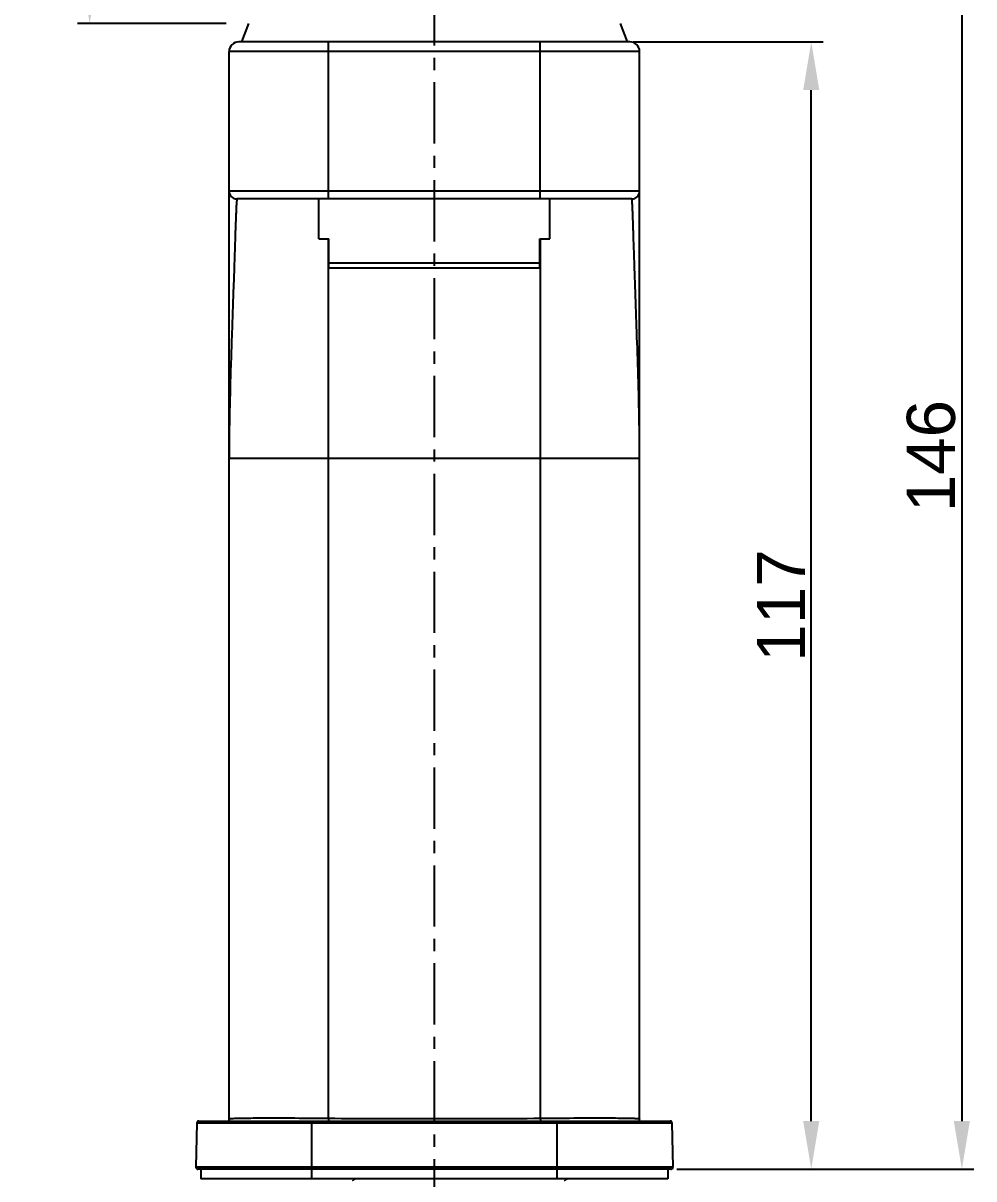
# Model space of a CAD drawing. Header units: millimetres. Extents: x 645 to 1239, y -1145 to -725.
# Drawn here: x 906.1 to 1004.8, y -1010.6 to -890.7 of the extents above; entities that cross this region are included whole.
import ezdxf

# ---------------------------------------------------------------- set-up
doc = ezdxf.new("R2010")
doc.units = ezdxf.units.MM
doc.header["$LTSCALE"] = 0.1
doc.linetypes.add('CENTERX2', pattern=[101.6, 63.5, -12.7, 12.7, -12.7])
doc.linetypes.add('HIDDEN2', pattern=[4.7625, 3.175, -1.5875])
for name, color, linetype in [('1', 4, 'HIDDEN2'), ('CENTER', 1, 'CENTERX2'), ('DEF_LAYER_ASSEM_MEMBER', 7, 'Continuous'), ('DIM', 3, 'Continuous')]:
    doc.layers.add(name, color=color, linetype=linetype)
doc.styles.get("Standard").update_dxf_attribs({"font": 'arial.ttf'})
doc.dimstyles.new('ISO-25', dxfattribs={"dimtxt": 2.5, "dimasz": 2.5, "dimexe": 1.25, "dimexo": 0.625, "dimtad": 1, "dimdec": 1, "dimtxsty": 'Standard', "dimcen": 2.5, "dimadec": 0, "dimazin": 0, "dimtfac": 1, "dimtdec": 1, "dimtmove": 0, "dimatfit": 3, "dimfxl": 1, "dimarcsym": 0})

# ---------------------------------------------------------------- blocks, each defined once
blk = doc.blocks.new('*D16')
at = {"layer": 'Defpoints', "color": 0, "transparency": 16777216}
for p in [(968.81, -861.57), (973.36, -1009.6), (1003.56, -1009.6)]:
    blk.add_point(p, dxfattribs=at)
at = {"layer": 'DIM', "color": 3, "lineweight": -2, "transparency": 16777216}
for p, q in [((969.44, -861.57), (1004.81, -861.57)), ((1003.56, -866.57), (1003.56, -1004.6)), ((973.98, -1009.6), (1004.81, -1009.6))]:
    blk.add_line(p, q, dxfattribs=at)
at = {"layer": 'DIM', "color": 3, "transparency": 16777216}
for points in [[(1002.72, -866.57), (1004.39, -866.57), (1003.56, -861.57)], [(1002.72, -1004.6), (1004.39, -1004.6), (1003.56, -1009.6)]]:
    blk.add_solid(points, dxfattribs=at)
at = {"layer": 'DIM', "color": 3, "transparency": 16777216, "insert": (1000.38, -935.59), "char_height": 5, "attachment_point": 5, "rotation": 90}
blk.add_mtext('146', dxfattribs=at)
blk = doc.blocks.new('*D13')
at = {"layer": 'Defpoints', "color": 0, "transparency": 16777216}
for p in [(928.81, -861.57), (913.04, -890.7), (927.81, -890.7)]:
    blk.add_point(p, dxfattribs=at)
at = {"layer": 'DIM', "color": 3, "lineweight": -2, "transparency": 16777216}
for p, q in [((928.19, -861.57), (911.79, -861.57)), ((913.04, -866.57), (913.04, -885.7)), ((927.19, -890.7), (911.79, -890.7))]:
    blk.add_line(p, q, dxfattribs=at)
at = {"layer": 'DIM', "color": 3, "transparency": 16777216}
for points in [[(912.21, -866.57), (913.87, -866.57), (913.04, -861.57)], [(912.21, -885.7), (913.87, -885.7), (913.04, -890.7)]]:
    blk.add_solid(points, dxfattribs=at)
at = {"layer": 'DIM', "color": 3, "transparency": 16777216, "insert": (909.41, -876.14), "char_height": 5, "attachment_point": 5, "rotation": 90}
blk.add_mtext('29,1', dxfattribs=at)
blk = doc.blocks.new('ZF35533')
at = {"layer": '1', "color": 7, "linetype": 'Continuous', "lineweight": 18}
for points in [[(4954.03, -467.45), (4954.19, -467.36), (4954.35, -467.27)], [(4976.03, -467.45), (4976.19, -467.36), (4976.35, -467.27)]]:
    blk.add_open_spline(points, degree=2, dxfattribs=at)
blk = doc.blocks.new('*D36')
at = {"layer": 'Defpoints', "color": 0, "transparency": 16777216}
for p in [(968.81, -892.6), (987.93, -892.6), (973.36, -1009.6)]:
    blk.add_point(p, dxfattribs=at)
at = {"layer": 'DIM', "color": 3, "lineweight": -2, "transparency": 16777216}
for p, q in [((969.44, -892.6), (989.18, -892.6)), ((987.93, -1004.6), (987.93, -897.6)), ((973.98, -1009.6), (989.18, -1009.6))]:
    blk.add_line(p, q, dxfattribs=at)
at = {"layer": 'DIM', "color": 3, "transparency": 16777216}
for points in [[(987.09, -897.6), (988.76, -897.6), (987.93, -892.6)], [(987.09, -1004.6), (988.76, -1004.6), (987.93, -1009.6)]]:
    blk.add_solid(points, dxfattribs=at)
at = {"layer": 'DIM', "color": 3, "transparency": 16777216, "insert": (984.79, -951.1), "char_height": 5, "attachment_point": 5, "rotation": 90}
blk.add_mtext('117', dxfattribs=at)

msp = doc.modelspace()

# ---------------------------------------------------------------- linework, layer by layer
at = {"color": 7, "linetype": 'Continuous'}
for p, q in [((929.52, -890.7), (928.81, -892.6)), ((968.11, -890.7), (968.81, -892.6)), ((927.51, -1004.6), (927.51, -893.6)), ((970.11, -893.6), (927.51, -893.6)), ((969.11, -892.6), (928.51, -892.6)), ((937.81, -908.9), (937.81, -892.6)), ((959.81, -908.9), (959.81, -892.6)), ((970.11, -1004.6), (970.11, -893.6)), ((970.11, -908.1), (927.51, -908.1)), ((969.31, -908.9), (928.31, -908.9)), ((937.81, -1004.31), (937.81, -913.04)), ((959.81, -913.04), (959.81, -1004.31)), ((927.51, -935.8), (970.11, -935.8)), ((924.16, -1004.8), (924.07, -1009.4)), ((924.16, -1004.8), (973.47, -1004.8)), ((924.36, -1004.6), (973.27, -1004.6)), ((936.06, -1004.6), (936.06, -1010.6)), ((937.81, -1004.31), (937.81, -1004.6)), ((959.81, -1004.31), (959.82, -1004.6)), ((961.56, -1010.6), (961.56, -1004.6)), ((973.47, -1004.8), (973.56, -1009.4)), ((973.56, -1009.4), (924.07, -1009.4)), ((973.36, -1009.6), (924.27, -1009.6)), ((924.57, -1009.6), (924.57, -1010.6)), ((973.06, -1009.6), (973.06, -1010.6)), ((973.06, -1010.6), (924.57, -1010.6))]:
    msp.add_line(p, q, dxfattribs=at)
for centre, radius, start, end in [((928.51, -893.6), 1, 90, 180), ((969.11, -893.6), 1, 0, 90), ((928.31, -908.1), 0.8, 180, 270), ((969.31, -908.1), 0.8, 270, 0), ((924.36, -1004.8), 0.2, 90, 178.8542), ((929.31, -1004.39), 1.8, 180.0071, 186.8565), ((968.31, -1004.39), 1.8, 353.1434, 359.9969), ((973.27, -1004.8), 0.2, 1.1458, 90), ((924.27, -1009.4), 0.2, 178.8542, 270), ((973.36, -1009.4), 0.2, 270, 1.1458)]:
    msp.add_arc(centre, radius, start, end, dxfattribs=at)
for points, knots in [([(928.31, -908.9), (928.32, -908.9), (928.31, -908.92), (928.31, -908.94), (928.3, -908.99), (928.3, -909.06), (928.29, -909.14), (928.28, -909.24), (928.27, -909.36), (928.26, -909.55), (928.24, -909.84), (928.23, -910.24), (928.21, -910.7), (928.19, -911.22), (928.17, -911.81), (928.14, -912.71), (928.1, -913.97), (928.05, -915.63), (927.98, -917.47), (927.91, -919.46), (927.84, -921.58), (927.76, -923.81), (927.66, -926.93), (927.55, -930.93), (927.51, -934.17), (927.51, -935.8)], [0, 0, 0, 0, 0.000349, 0.001398, 0.003143, 0.005576, 0.008688, 0.012472, 0.016921, 0.022028, 0.034189, 0.048891, 0.066067, 0.08564, 0.107518, 0.131607, 0.186026, 0.248022, 0.316679, 0.391076, 0.470282, 0.553346, 0.63934, 0.817872, 1, 1, 1, 1]), ([(970.11, -935.8), (970.11, -934.17), (970.07, -930.93), (969.95, -926.18), (969.81, -922.35), (969.71, -919.46), (969.64, -917.46), (969.58, -915.63), (969.52, -913.97), (969.48, -912.71), (969.45, -911.81), (969.43, -911.22), (969.41, -910.7), (969.4, -910.24), (969.38, -909.84), (969.36, -909.51), (969.35, -909.29), (969.34, -909.14), (969.34, -909.06), (969.33, -908.99), (969.33, -908.94), (969.32, -908.92), (969.32, -908.9), (969.31, -908.9)], [0, 0, 0, 0, 0.182319, 0.360741, 0.529895, 0.609081, 0.683451, 0.752085, 0.814054, 0.868441, 0.892518, 0.914383, 0.933944, 0.951112, 0.965808, 0.977959, 0.987499, 0.991273, 0.994375, 0.9968, 0.998547, 0.999611, 1, 1, 1, 1]), ([(927.51, -1004.39), (927.51, -1004.38), (927.53, -1004.37), (927.57, -1004.36), (927.64, -1004.35), (927.69, -1004.34), (927.72, -1004.34)], [0, 0, 0, 0, 0.089309, 0.279609, 0.583012, 1, 1, 1, 1]), ([(927.72, -1004.34), (927.88, -1004.32), (928.31, -1004.31), (929.08, -1004.29), (930.1, -1004.28), (931.88, -1004.28), (934.48, -1004.28), (936.66, -1004.29), (937.81, -1004.31)], [0, 0, 0, 0, 0.049428, 0.126133, 0.228065, 0.353046, 0.656636, 1, 1, 1, 1]), ([(937.81, -1004.31), (941.48, -1004.35), (948.81, -1004.34), (956.15, -1004.35), (959.81, -1004.31)], [0, 0, 0, 0, 0.50001, 1, 1, 1, 1]), ([(959.81, -1004.31), (960.97, -1004.29), (963.15, -1004.28), (965.75, -1004.28), (967.54, -1004.28), (968.56, -1004.29), (969.32, -1004.31), (969.75, -1004.32), (969.91, -1004.34)], [0, 0, 0, 0, 0.343762, 0.647651, 0.772589, 0.874343, 0.950809, 1, 1, 1, 1]), ([(969.91, -1004.34), (969.94, -1004.34), (969.99, -1004.35), (970.06, -1004.36), (970.09, -1004.37), (970.11, -1004.38), (970.11, -1004.39)], [0, 0, 0, 0, 0.416832, 0.720121, 0.910416, 1, 1, 1, 1])]:
    msp.add_open_spline(points, degree=3, knots=knots, dxfattribs=at)
at = {"layer": 'CENTER', "color": 1}
msp.add_line((948.81, -1065.7), (948.81, -858.68), dxfattribs=at)
at = {"layer": 'DEF_LAYER_ASSEM_MEMBER', "color": 7, "linetype": 'Continuous'}
for p, q in [((936.81, -913.04), (936.81, -908.9)), ((960.81, -913.04), (960.81, -908.9)), ((936.81, -913.04), (937.86, -913.04)), ((937.86, -916.04), (937.86, -913.04)), ((959.76, -916.04), (959.76, -913.04)), ((959.76, -913.04), (960.81, -913.04)), ((937.86, -915.54), (959.76, -915.54)), ((937.86, -916.04), (959.76, -916.04))]:
    msp.add_line(p, q, dxfattribs=at)

# ---------------------------------------------------------------- block references
at = {"color": 7}
msp.add_blockref('ZF35533', (-4013.73, -543.33), dxfattribs=at)

# ---------------------------------------------------------------- dimensions: what is measured, and where the dimension line sits
at = {"layer": 'DIM', "color": 7}
for base, p1, p2, picture, middle in [((913.04, -890.7), (928.81, -861.57), (927.81, -890.7), '*D13', (909.41, -876.14)), ((987.93, -892.6), (973.36, -1009.6), (968.81, -892.6), '*D36', (984.79, -951.1))]:
    dim = msp.add_linear_dim(base=base, p1=p1, p2=p2, angle=90, dimstyle='ISO-25', override={"dimtxt": 5, "dimasz": 5, "dimcen": 5, "dimclrd": 3, "dimclre": 3, "dimclrt": 3, "dimfxl": 1.25}, dxfattribs=at)
    dim.commit()
    dim.dimension.update_dxf_attribs({"geometry": picture, "text_midpoint": middle})
dim = msp.add_linear_dim(base=(1003.56, -1009.6), p1=(968.81, -861.57), p2=(973.36, -1009.6), angle=90, text='146', dimstyle='ISO-25', override={"dimtxt": 5, "dimasz": 5, "dimcen": 5, "dimclrd": 3, "dimclre": 3, "dimclrt": 3, "dimfxl": 1.25}, dxfattribs=at)
dim.commit()
dim.dimension.update_dxf_attribs({"geometry": '*D16', "text_midpoint": (1000.38, -935.59)})

doc.saveas('drawing.dxf')
